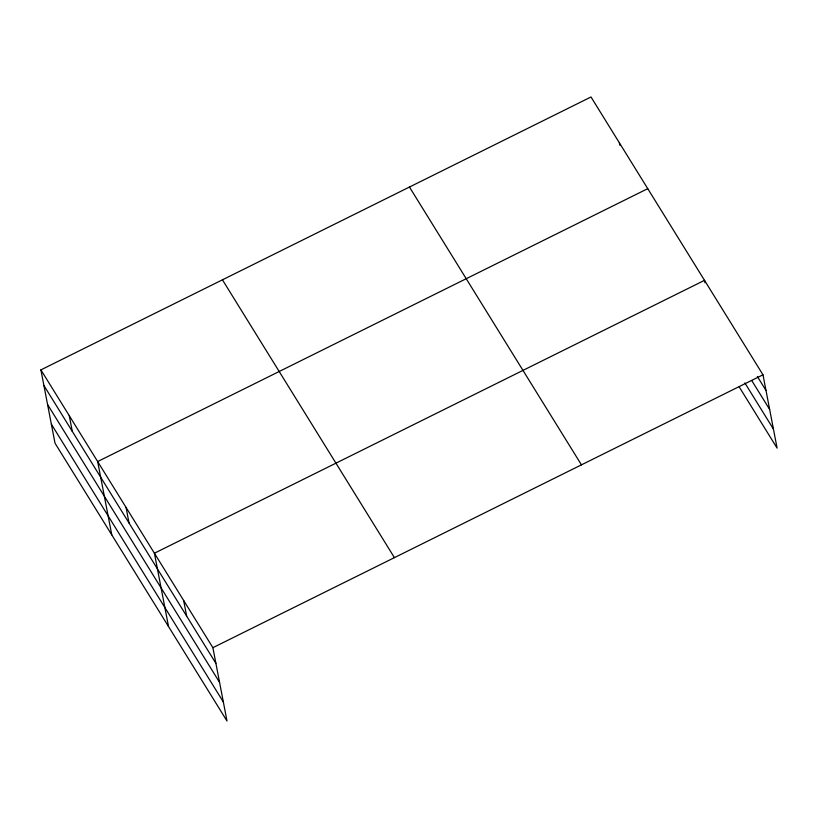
<?xml version="1.0" encoding="UTF-8"?>
<svg xmlns="http://www.w3.org/2000/svg" width="818" height="818" viewBox="0 0 818 818"><rect width="100%" height="100%" fill="white"/><g stroke="black" fill="none" stroke-linecap="round" stroke-linejoin="round"><path stroke-width="1.23" d="M40.9 369.879L212.884 647.682L227.005 721.016L55.021 443.203L40.9 369.879L590.995 96.984L762.979 374.797L777.1 448.121L739.227 386.945M647.754 188.661L97.659 461.556L111.78 534.88M212.884 647.682L762.979 374.797M757.356 376.474L765.985 390.431M751.711 380.493L769.656 409.47M744.861 382.936L773.429 429.082M409.46 187.036L581.445 464.849M222.435 279.817L394.419 557.631M43.906 385.513L215.891 663.316M47.577 404.552L219.561 682.355M51.35 424.164L223.334 701.977M704.963 282.742L704.502 280.339L154.408 553.224L168.528 626.557M619.369 142.823L619.84 145.226M183.641 600.453L186.657 616.087M126.033 507.385L129.04 523.029M69.274 415.718L72.291 431.352"/></g></svg>
